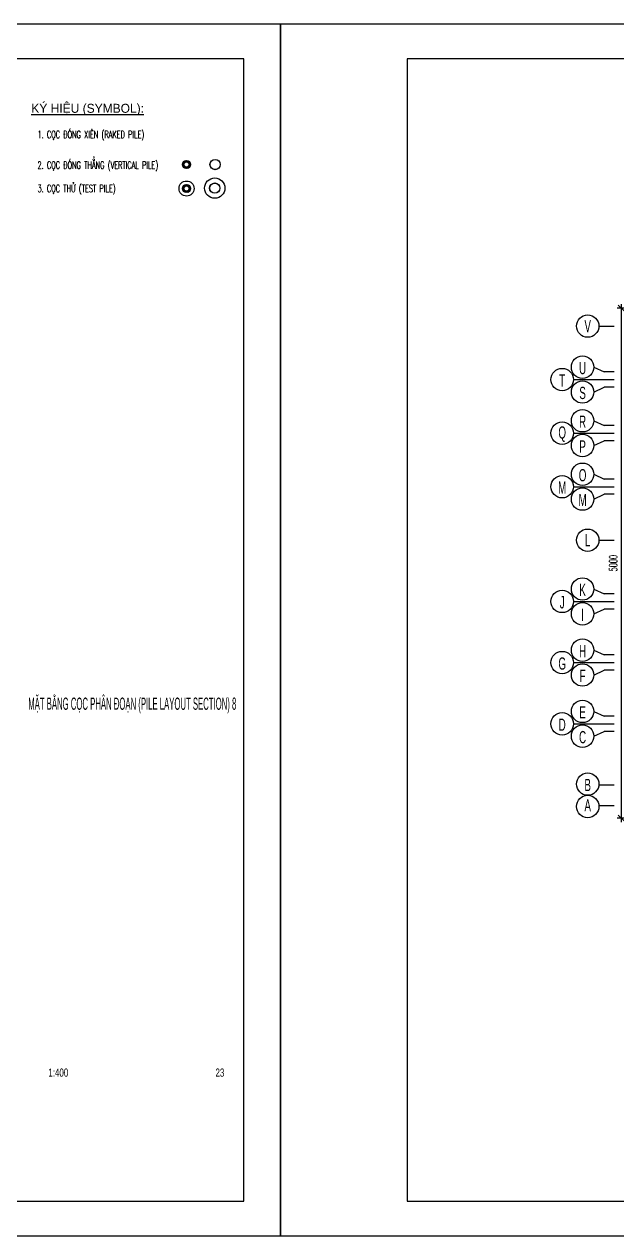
# Model space of a CAD drawing. Extents: x -687 to 941179, y -259 to 135874.
# Drawn here: x 905065 to 910875, y 108166 to 120046 of the extents above; entities that cross this region are included whole.
import ezdxf
from ezdxf.enums import TextEntityAlignment as Align

# ---------------------------------------------------------------- set-up
doc = ezdxf.new("R2010")
doc.units = 0
doc.header["$MEASUREMENT"] = 0
doc.header["$PDMODE"] = 3
doc.layers.get('0').update_dxf_attribs({"color": 6, "linetype": 'CONTINUOUS'})
doc.layers.get('DEFPOINTS').update_dxf_attribs({"linetype": 'CONTINUOUS'})
for name, color, linetype in [('Coc', 6, 'CONTINUOUS'), ('Hatch', 8, 'CONTINUOUS'), ('Khung', 1, 'CONTINUOUS'), ('Kich thuoc', 2, 'CONTINUOUS'), ('Net vang', 2, 'CONTINUOUS'), ('STT', 4, 'CONTINUOUS'), ('Text', 4, 'CONTINUOUS')]:
    doc.layers.add(name, color=color, linetype=linetype)
doc.styles.add('CMB-2', font='Vhavanb.ttf', dxfattribs={"width": 1.5, "height": 2})
doc.styles.add('Kichthuoc', font='romans.shx', dxfattribs={"width": 0.5})
doc.styles.get("Standard").update_dxf_attribs({"font": 'vnsimpleh.shx', "width": 0.65})
doc.styles.add('Ten', font='Vharialn.ttf')
doc.styles.add('Tieude', font='Vhavan.ttf')
doc.dimstyles.new('Dim 400', dxfattribs={"dimscale": 400, "dimtxt": 0.2, "dimasz": 0.15, "dimexe": 0.1, "dimexo": 0.2, "dimgap": 0.1, "dimtad": 1, "dimdec": 0, "dimlfac": -1, "dimzin": 0, "dimdsep": 46, "dimtxsty": 'Kichthuoc', "dimblk": 'OBLIQUE', "dimcen": 0.1, "dimdle": 0.1, "dimclrd": 2, "dimclre": 2, "dimclrt": 4, "dimadec": 0, "dimazin": 0, "dimtfac": 1, "dimtdec": 0, "dimtix": 1, "dimtmove": 2, "dimatfit": 3, "dimfxl": 1, "dimtolj": 1, "dimtzin": 0, "dimarcsym": 0})

# ---------------------------------------------------------------- blocks, each defined once
blk = doc.blocks.new('Coc ong D800')
at = {"layer": 'Hatch'}
h = blk.add_hatch(dxfattribs=at)
h.set_pattern_fill('ANSI31', color=256, scale=50, style=0)
h.set_pattern_definition([(45, (-821332.725, -122845.077), (-4.419417382, 4.419417382), [])])
h.paths.add_polyline_path([(-40, 0, 1), (40, 0, 1)])
h.paths.add_polyline_path([(25, 0, -1), (-25, 0, -1)], flags=16)
at = {"layer": 'Coc'}
blk.add_circle((0, 0), 40, dxfattribs=at)
at = {"layer": 'Net vang'}
blk.add_circle((0, 0), 25, dxfattribs=at)
blk = doc.blocks.new('_Oblique')
at = {"color": 0, "linetype": 'ByBlock', "lineweight": -2}
blk.add_line((-0.5, -0.5), (0.5, 0.5), dxfattribs=at)
blk = doc.blocks.new('*D511')
at = {"layer": 'DEFPOINTS', "color": 0}
for p in [(910920, 117261), (911570, 117261), (911570, 112261)]:
    blk.add_point(p, dxfattribs=at)
at = {"layer": 'Kich thuoc', "color": 2, "lineweight": -2}
for p, q in [((911490, 117261), (910880, 117261)), ((910920, 112221), (910920, 117301)), ((911490, 112261), (910880, 112261))]:
    blk.add_line(p, q, dxfattribs=at)
at = {"layer": 'Kich thuoc', "color": 2, "lineweight": -2, "xscale": 60, "yscale": 60, "zscale": 60}
for p, rotation in [((910920, 117261), 90), ((910920, 112261), 270)]:
    blk.add_blockref('_Oblique', p, dxfattribs=dict(at, rotation=rotation))
at = {"layer": 'Kich thuoc', "color": 4, "insert": (910840, 114761), "char_height": 80, "attachment_point": 5, "rotation": 90, "style": 'Kichthuoc'}
blk.add_mtext('\\A1;5000', dxfattribs=at)
blk = doc.blocks.new('*D742')
at = {"layer": 'DEFPOINTS', "color": 0}
for p in [(906471, 116036), (912420, 115991), (912769, 115961), (913969, 116036), (912622, 115935)]:
    blk.add_point(p, dxfattribs=at)
at = {"layer": 'Kich thuoc', "color": 2, "lineweight": -2}
blk.add_line((912543, 115921), (912391, 115894), dxfattribs=at)
blk.add_arc((913195, 116036), 776, 180, 190, dxfattribs=at)
at = {"layer": 'Kich thuoc', "color": 2, "lineweight": -2, "xscale": 60, "yscale": 60, "zscale": 60}
for p, rotation in [((912418, 116036), 89.99999999999999), ((912430, 115901), 279.9999999989621)]:
    blk.add_blockref('_Oblique', p, dxfattribs=dict(at, rotation=rotation))
at = {"layer": 'Kich thuoc', "color": 4, "insert": (912501, 115975), "char_height": 80, "attachment_point": 5, "rotation": 275, "style": 'Kichthuoc'}
blk.add_mtext('\\A1;10°', dxfattribs=at)
blk = doc.blocks.new('*D743')
at = {"layer": 'DEFPOINTS', "color": 0}
for p in [(912769, 116121), (912917, 116147), (913083, 116089), (906471, 116046), (913969, 116046)]:
    blk.add_point(p, dxfattribs=at)
at = {"layer": 'Kich thuoc', "color": 2, "lineweight": -2}
blk.add_line((912996, 116161), (913112, 116182), dxfattribs=at)
blk.add_arc((912344, 116046), 740, 0, 10, dxfattribs=at)
at = {"layer": 'Kich thuoc', "color": 2, "lineweight": -2, "xscale": 60, "yscale": 60, "zscale": 60}
for p, rotation in [((913073, 116175), 99.99999999895849), ((913084, 116046), 270.0000000000002)]:
    blk.add_blockref('_Oblique', p, dxfattribs=dict(at, rotation=rotation))
at = {"layer": 'Kich thuoc', "color": 4, "insert": (913161, 116118), "char_height": 80, "attachment_point": 5, "rotation": 275, "style": 'Kichthuoc'}
blk.add_mtext('\\A1;10°', dxfattribs=at)
blk = doc.blocks.new('*D754')
at = {"layer": 'DEFPOINTS', "color": 0}
for p in [(906471, 113786), (912420, 113741), (912769, 113711), (913969, 113786), (912622, 113685)]:
    blk.add_point(p, dxfattribs=at)
at = {"layer": 'Kich thuoc', "color": 2, "lineweight": -2}
blk.add_line((912543, 113671), (912391, 113644), dxfattribs=at)
blk.add_arc((913195, 113786), 776, 180, 190, dxfattribs=at)
at = {"layer": 'Kich thuoc', "color": 2, "lineweight": -2, "xscale": 60, "yscale": 60, "zscale": 60}
for p, rotation in [((912418, 113786), 89.99999999999991), ((912430, 113651), 279.9999999989587)]:
    blk.add_blockref('_Oblique', p, dxfattribs=dict(at, rotation=rotation))
at = {"layer": 'Kich thuoc', "color": 4, "insert": (912501, 113725), "char_height": 80, "attachment_point": 5, "rotation": 275, "style": 'Kichthuoc'}
blk.add_mtext('\\A1;10°', dxfattribs=at)
blk = doc.blocks.new('*D755')
at = {"layer": 'DEFPOINTS', "color": 0}
for p in [(912769, 113871), (912917, 113897), (913083, 113839), (906471, 113796), (913969, 113796)]:
    blk.add_point(p, dxfattribs=at)
at = {"layer": 'Kich thuoc', "color": 2, "lineweight": -2}
blk.add_line((912996, 113911), (913112, 113932), dxfattribs=at)
blk.add_arc((912344, 113796), 740, 360, 10, dxfattribs=at)
at = {"layer": 'Kich thuoc', "color": 2, "lineweight": -2, "xscale": 60, "yscale": 60, "zscale": 60}
for p, rotation in [((913073, 113925), 99.99999999896151), ((913084, 113796), 269.9999999999999)]:
    blk.add_blockref('_Oblique', p, dxfattribs=dict(at, rotation=rotation))
at = {"layer": 'Kich thuoc', "color": 4, "insert": (913161, 113868), "char_height": 80, "attachment_point": 5, "rotation": 275, "style": 'Kichthuoc'}
blk.add_mtext('\\A1;10°', dxfattribs=at)

msp = doc.modelspace()

# ---------------------------------------------------------------- linework, layer by layer
at = {"layer": 'Coc'}
for centre in [(906936.8, 118670.1), (906933.1, 118438.6)]:
    msp.add_circle(centre, 50.8, dxfattribs=at)
at = {"layer": 'Coc', "color": 7}
msp.add_circle((906933.1, 118438.6), 49.2, dxfattribs=at)
at = {"layer": 'DEFPOINTS'}
for points in [[(890779.2, 108165.8), (907579.2, 108165.8), (907579.2, 120045.8), (890779.2, 120045.8)], [(907579.2, 108165.8), (924379.2, 108165.8), (924379.2, 120045.8), (907579.2, 120045.8)]]:
    msp.add_lwpolyline(points, close=True, dxfattribs=at)
at = {"layer": 'Khung', "color": 170}
for points in [[(892019.2, 108505.8), (907219.2, 108505.8), (907219.2, 119705.8), (892019.2, 119705.8)], [(908819.2, 108505.8), (924019.2, 108505.8), (924019.2, 119705.8), (908819.2, 119705.8)]]:
    msp.add_lwpolyline(points, close=True, dxfattribs=at)
at = {"layer": 'Net vang'}
for p, q in [((910699.8, 117086.1), (910849.8, 117086.1)), ((910699.8, 116561.1), (910849.8, 116561.1)), ((910699.8, 116036.1), (910849.8, 116036.1)), ((910699.8, 115511.1), (910849.8, 115511.1)), ((910699.8, 114986.1), (910849.8, 114986.1)), ((910699.8, 114386.1), (910849.8, 114386.1)), ((910699.8, 113786.1), (910849.8, 113786.1)), ((910699.8, 113186.1), (910849.8, 113186.1)), ((910699.8, 112586.1), (910849.8, 112586.1)), ((910699.8, 112386.1), (910849.8, 112386.1))]:
    msp.add_line(p, q, dxfattribs=at)
for centre, radius in [((906936.8, 118670.1), 49.2), ((906656.2, 118434.7), 73.7), ((906933.1, 118438.6), 99.8), ((910589.8, 117086.1), 110), ((910539.8, 116682.8), 110), ((910339.8, 116561.1), 110), ((910539.8, 116439.5), 110), ((910539.8, 116157.8), 110), ((910339.8, 116036.1), 110), ((910539.8, 115914.5), 110), ((910539.8, 115632.8), 110), ((910339.8, 115511.1), 110), ((910539.8, 115389.5), 110), ((910589.8, 114986.1), 110), ((910539.8, 114507.8), 110), ((910339.8, 114386.1), 110), ((910539.8, 114264.5), 110), ((910539.8, 113907.8), 110), ((910339.8, 113786.1), 110), ((910539.8, 113664.5), 110), ((910539.8, 113307.8), 110), ((910339.8, 113186.1), 110), ((910539.8, 113064.5), 110), ((910589.8, 112595.2), 110), ((910589.8, 112375.2), 110)]:
    msp.add_circle(centre, radius, dxfattribs=at)
at = {"layer": 'STT'}
for p, q in [((910649.8, 116682.8), (910749.8, 116636.1)), ((910449.8, 116561.1), (910849.8, 116561.1)), ((910849.8, 116636.1), (910749.8, 116636.1)), ((910649.8, 116439.5), (910749.8, 116486.1)), ((910849.8, 116486.1), (910749.8, 116486.1)), ((910649.8, 116157.8), (910749.8, 116111.1)), ((910849.8, 116111.1), (910749.8, 116111.1)), ((910449.8, 116036.1), (910849.8, 116036.1)), ((910649.8, 115914.5), (910749.8, 115961.1)), ((910849.8, 115961.1), (910749.8, 115961.1)), ((910649.8, 115632.8), (910749.8, 115586.1)), ((910449.8, 115511.1), (910849.8, 115511.1)), ((910849.8, 115586.1), (910749.8, 115586.1)), ((910649.8, 115389.5), (910749.8, 115436.1)), ((910849.8, 115436.1), (910749.8, 115436.1)), ((910649.8, 114507.8), (910749.8, 114461.1)), ((910849.8, 114461.1), (910749.8, 114461.1)), ((910449.8, 114386.1), (910849.8, 114386.1)), ((910649.8, 114264.5), (910749.8, 114311.1)), ((910849.8, 114311.1), (910749.8, 114311.1)), ((910649.8, 113907.8), (910749.8, 113861.1)), ((910849.8, 113861.1), (910749.8, 113861.1)), ((910449.8, 113786.1), (910849.8, 113786.1)), ((910649.8, 113664.5), (910749.8, 113711.1)), ((910849.8, 113711.1), (910749.8, 113711.1)), ((910649.8, 113307.8), (910749.8, 113261.1)), ((910849.8, 113261.1), (910749.8, 113261.1)), ((910449.8, 113186.1), (910849.8, 113186.1)), ((910649.8, 113064.5), (910749.8, 113111.1)), ((910849.8, 113111.1), (910749.8, 113111.1))]:
    msp.add_line(p, q, dxfattribs=at)

# ---------------------------------------------------------------- block references
at = {"layer": 'Coc'}
for p in [(906656.2, 118670.1), (906656.2, 118434.7)]:
    msp.add_blockref('Coc ong D800', p, dxfattribs=at)

# ---------------------------------------------------------------- texts
at = {"layer": 'Text', "style": 'Tieude'}
msp.add_text('%%UKý hiÖu (symbol):', height=88, dxfattribs=at).set_placement((905134.2, 119177.3))
at = {"layer": 'Text', "width": 0.65}
for s, p in [('1. cäc ®ãng xiªn (raked pile)', (905195.3, 118928.7)), ('2. cäc ®ãng th¼ng (vertical pile)', (905195.3, 118628.7)), ('3. cäc thö (test pile)', (905195.3, 118399.4))]:
    msp.add_text(s, height=72, dxfattribs=at).set_placement(p)
at = {"layer": 'Text', "style": 'Ten', "width": 0.7}
for s, p in [('v', (910589.8, 117086.1)), ('u', (910539.8, 116673.7)), ('t', (910339.8, 116552.1)), ('s', (910539.8, 116430.5)), ('r', (910539.8, 116148.7)), ('q', (910339.8, 116027.1)), ('p', (910539.8, 115905.5)), ('o', (910539.8, 115623.7)), ('m', (910339.8, 115502.1)), ('m', (910539.8, 115380.5)), ('l', (910589.8, 114986.1)), ('k', (910539.8, 114498.7)), ('j', (910339.8, 114377.1)), ('i', (910539.8, 114255.5)), ('h', (910539.8, 113898.7)), ('g', (910339.8, 113777.1)), ('f', (910539.8, 113655.5)), ('e', (910539.8, 113298.7)), ('d', (910339.8, 113177.1)), ('c', (910539.8, 113055.5)), ('B', (910589.8, 112586.1)), ('A', (910589.8, 112386.1))]:
    msp.add_text(s, height=120, dxfattribs=at).set_placement(p, align=Align.MIDDLE)
at = {"layer": 'Text', "style": 'CMB-2', "width": 0.477517}
msp.add_text('MÆt b»ng cäc ph©n ®o¹n (Pile layout section) 8', height=120, dxfattribs=at).set_placement((905104.4, 113323.2), (907144.4, 113323.2), align=Align.FIT)
at = {"layer": 'Text', "style": 'Ten', "width": 0.85}
for s, p in [('1:400', (905399.2, 109725.8)), ('23', (906983.5, 109725.8))]:
    msp.add_text(s, height=80, dxfattribs=at).set_placement(p, align=Align.CENTER)

# ---------------------------------------------------------------- dimensions: what is measured, and where the dimension line sits
at = {"layer": 'Kich thuoc'}
dim = msp.add_linear_dim(base=(910920.2, 117261.1), p1=(911570.2, 112261.1), p2=(911570.2, 117261.1), angle=90, dimstyle='Dim 400', dxfattribs=at)
dim.commit()
dim.dimension.update_dxf_attribs({"geometry": '*D511', "text_midpoint": (910840.2, 114761.1)})
for base, line1, line2, picture, middle in [((913083, 116089.2), ((913969.2, 116046.1), (906471.2, 116046.1)), ((912769.2, 116121.1), (912917, 116147.2)), '*D743', (913161.2, 116117.6)), ((912419.5, 115991), ((912769.2, 115961.1), (912621.5, 115935.1)), ((913969.2, 116036.1), (906471.2, 116036.1)), '*D742', (912500.9, 115975.4)), ((913083, 113839.2), ((913969.2, 113796.1), (906471.2, 113796.1)), ((912769.2, 113871.1), (912917, 113897.2)), '*D755', (913161.2, 113867.6)), ((912419.5, 113741), ((912769.2, 113711.1), (912621.5, 113685.1)), ((913969.2, 113786.1), (906471.2, 113786.1)), '*D754', (912500.9, 113725.4))]:
    dim = msp.add_angular_dim_2l(base=base, line1=line1, line2=line2, dimstyle='Dim 400', dxfattribs=at)
    dim.commit()
    dim.dimension.update_dxf_attribs({"geometry": picture, "text_midpoint": middle})

doc.saveas('drawing.dxf')
